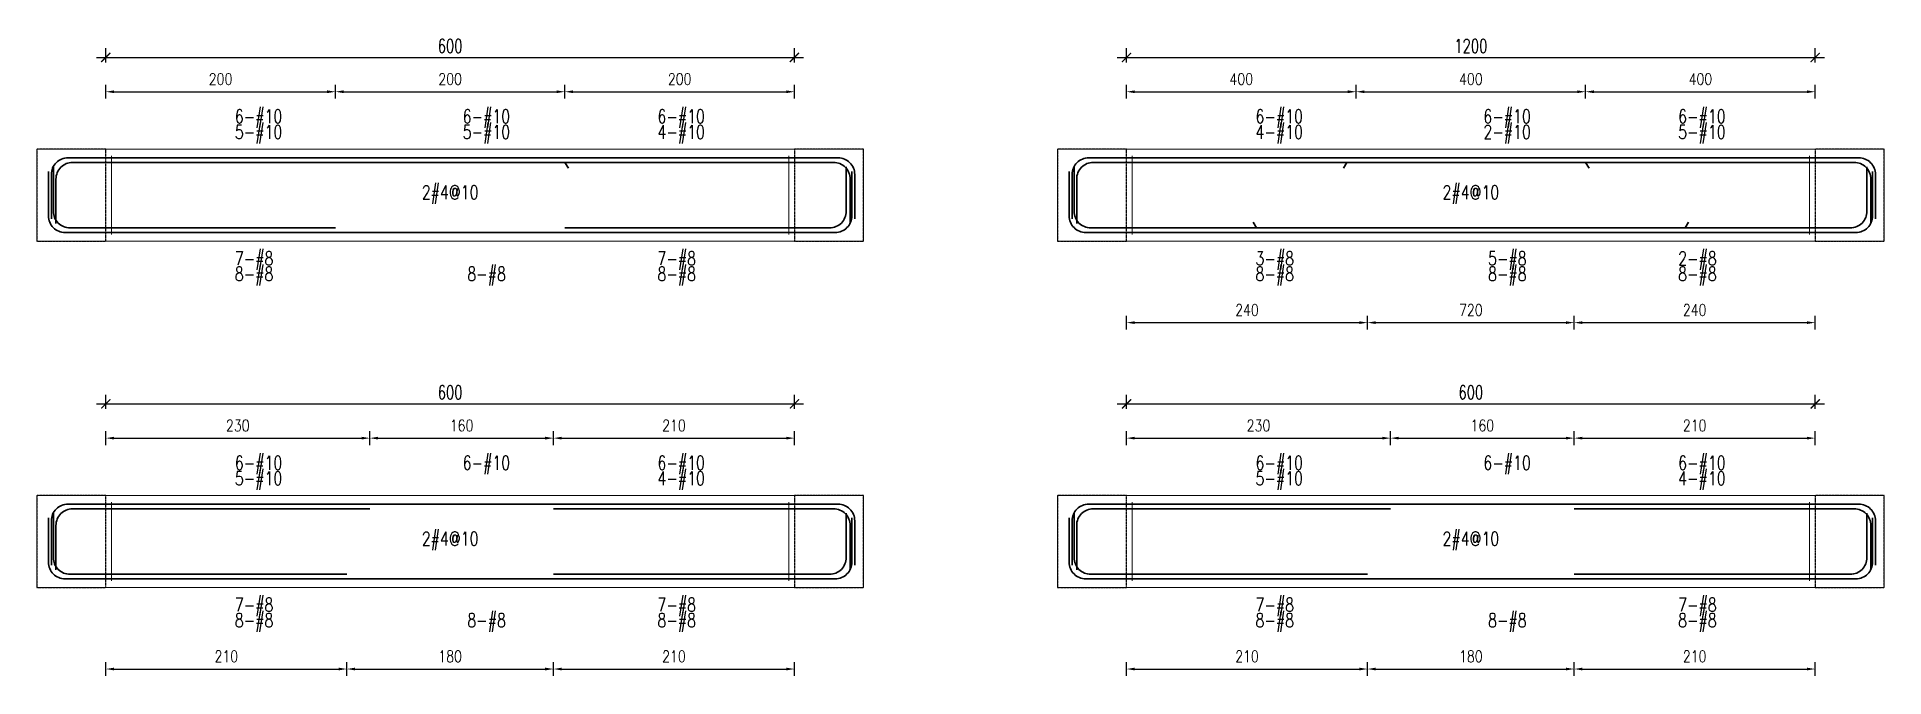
# Model space of a CAD drawing. Header units: millimetres. Extents: x -528 to 1082, y 134 to 691.
import ezdxf
from ezdxf.enums import TextEntityAlignment as Align

# ---------------------------------------------------------------- set-up
doc = ezdxf.new("R2010")
doc.units = ezdxf.units.MM
doc.linetypes.add('HIDDEN', pattern=[0.375, 0.25, -0.125])
for name, color, linetype in [('S-DIM', 2, 'Continuous'), ('S-LEADER', 2, 'Continuous'), ('S-RCH', 1, 'HIDDEN'), ('主筋文字', 2, 'Continuous'), ('主筋文字引線', 3, 'Continuous'), ('主筋線', 6, 'Continuous'), ('剪力筋文字', 3, 'Continuous'), ('剪力筋文字引線', 2, 'Continuous'), ('剪力筋線', 5, 'Continuous'), ('尺寸標註-字串', 2, 'Continuous'), ('邊界線', 201, 'Continuous')]:
    doc.layers.add(name, color=color, linetype=linetype)
doc.styles.add('CS4', font='romans.shx', dxfattribs={"width": 0.7, "bigfont": 'lsp.shx'})
doc.styles.add('NOTE', font='romans.shx', dxfattribs={"width": 0.8, "height": 10, "bigfont": 'lsp.shx'})
doc.styles.add('txt', font='txt.shx', dxfattribs={"height": 0.2, "bigfont": 'chineset.shx'})
doc.dimstyles.new('BeamRebarDim', dxfattribs={"dimtxt": 12, "dimasz": 7.2, "dimexe": 6, "dimexo": 1, "dimgap": 6, "dimtad": 1, "dimdec": 0, "dimdsep": 46, "dimtxsty": 'NOTE', "dimcen": 2.5, "dimclrd": 256, "dimclre": 256, "dimclrt": 256, "dimadec": 0, "dimazin": 0, "dimtfac": 1, "dimtmove": 0, "dimatfit": 3, "dimfxl": 1, "dimtolj": 1, "dimarcsym": 0})
doc.dimstyles.new('DIM40', dxfattribs={"dimscale": 4, "dimtxt": 3, "dimasz": 2, "dimexe": 2, "dimexo": 2, "dimgap": 1, "dimtad": 1, "dimdec": 4, "dimdsep": 46, "dimtxsty": 'CS4', "dimblk1": 'ARCHTICK', "dimblk2": 'ARCHTICK', "dimsah": 1, "dimcen": 2, "dimdle": 2, "dimadec": 0, "dimazin": 0, "dimtfac": 1, "dimtdec": 4, "dimtmove": 0, "dimatfit": 3, "dimldrblk": 'TAA', "dimfxl": 1, "dimtolj": 1, "dimarcsym": 0})

# ---------------------------------------------------------------- blocks, each defined once
blk = doc.blocks.new('*D21')
at = {"layer": 'Defpoints', "color": 0, "transparency": 16777216}
for p in [(421.5, 636.4), (621.5, 643.4), (621.5, 636.4)]:
    blk.add_point(p, dxfattribs=at)
at = {"layer": '尺寸標註-字串', "lineweight": -2, "transparency": 16777216}
for p, q in [((421.5, 637.4), (421.5, 649.4)), ((621.5, 637.4), (621.5, 649.4)), ((428.7, 643.4), (614.3, 643.4))]:
    blk.add_line(p, q, dxfattribs=at)
at = {"layer": '尺寸標註-字串', "transparency": 16777216}
for points in [[(428.7, 644.6), (428.7, 642.2), (421.5, 643.4)], [(614.3, 644.6), (614.3, 642.2), (621.5, 643.4)]]:
    blk.add_solid(points, dxfattribs=at)
at = {"layer": '尺寸標註-字串', "transparency": 16777216, "insert": (521.5, 654.4), "char_height": 10, "attachment_point": 5, "style": 'NOTE'}
blk.add_mtext('\\A1;{\\Fromans,lsp|c136;400}', dxfattribs=at)
blk = doc.blocks.new('_ARCHTICK')
at = {"color": 0, "linetype": 'ByBlock', "const_width": 0.15}
blk.add_lwpolyline([(-0.5, -0.5), (0.5, 0.5)], dxfattribs=at)
blk = doc.blocks.new('*D22')
at = {"layer": 'Defpoints', "color": 0, "transparency": 16777216}
for p in [(421.5, 660.9), (1021.5, 673.2), (1021.5, 660.9)]:
    blk.add_point(p, dxfattribs=at)
at = {"layer": 'S-DIM', "color": 0, "lineweight": -2, "transparency": 16777216}
for p, q in [((421.5, 668.9), (421.5, 681.2)), ((1021.5, 668.9), (1021.5, 681.2)), ((413.5, 673.2), (1029.5, 673.2))]:
    blk.add_line(p, q, dxfattribs=at)
at = {"layer": 'S-DIM', "color": 0, "lineweight": -2, "transparency": 16777216, "xscale": 8, "yscale": 8, "zscale": 8, "rotation": 180}
blk.add_blockref('_ARCHTICK', (421.5, 673.2), dxfattribs=at)
at = {"layer": 'S-DIM', "color": 0, "lineweight": -2, "transparency": 16777216, "xscale": 8, "yscale": 8, "zscale": 8}
blk.add_blockref('_ARCHTICK', (1021.5, 673.2), dxfattribs=at)
at = {"layer": 'S-DIM', "color": 0, "transparency": 16777216, "insert": (721.5, 683.2), "char_height": 12, "attachment_point": 5, "style": 'CS4'}
blk.add_mtext('\\A1;{\\Fromans,lsp|c136;1200}', dxfattribs=at)
blk = doc.blocks.new('TAA')
at = {"layer": 'S-LEADER', "linetype": 'Continuous'}
blk.add_line((0, 0), (-1.66, 0), dxfattribs=at)
blk.add_solid([(-1.5, -0.25), (-1.5, 0.25), (0, 0)], dxfattribs=at)
blk = doc.blocks.new('*D23')
at = {"layer": 'Defpoints', "color": 0, "transparency": 16777216}
for p in [(621.5, 636.4), (821.5, 643.4), (821.5, 636.4)]:
    blk.add_point(p, dxfattribs=at)
at = {"layer": '尺寸標註-字串', "lineweight": -2, "transparency": 16777216}
for p, q in [((621.5, 637.4), (621.5, 649.4)), ((821.5, 637.4), (821.5, 649.4)), ((628.7, 643.4), (814.3, 643.4))]:
    blk.add_line(p, q, dxfattribs=at)
at = {"layer": '尺寸標註-字串', "transparency": 16777216}
for points in [[(628.7, 644.6), (628.7, 642.2), (621.5, 643.4)], [(814.3, 644.6), (814.3, 642.2), (821.5, 643.4)]]:
    blk.add_solid(points, dxfattribs=at)
at = {"layer": '尺寸標註-字串', "transparency": 16777216, "insert": (721.5, 654.4), "char_height": 10, "attachment_point": 5, "style": 'NOTE'}
blk.add_mtext('\\A1;{\\Fromans,lsp|c136;400}', dxfattribs=at)
blk = doc.blocks.new('*D24')
at = {"layer": 'Defpoints', "color": 0, "transparency": 16777216}
for p in [(821.5, 636.4), (1021.5, 643.4), (1021.5, 636.4)]:
    blk.add_point(p, dxfattribs=at)
at = {"layer": '尺寸標註-字串', "lineweight": -2, "transparency": 16777216}
for p, q in [((821.5, 637.4), (821.5, 649.4)), ((1021.5, 637.4), (1021.5, 649.4)), ((828.7, 643.4), (1014.3, 643.4))]:
    blk.add_line(p, q, dxfattribs=at)
at = {"layer": '尺寸標註-字串', "transparency": 16777216}
for points in [[(828.7, 644.6), (828.7, 642.2), (821.5, 643.4)], [(1014.3, 644.6), (1014.3, 642.2), (1021.5, 643.4)]]:
    blk.add_solid(points, dxfattribs=at)
at = {"layer": '尺寸標註-字串', "transparency": 16777216, "insert": (921.5, 654.4), "char_height": 10, "attachment_point": 5, "style": 'NOTE'}
blk.add_mtext('\\A1;{\\Fromans,lsp|c136;400}', dxfattribs=at)
blk = doc.blocks.new('*D25')
at = {"layer": 'Defpoints', "color": 0, "transparency": 16777216}
for p in [(651.5, 342), (421.5, 335), (651.5, 335)]:
    blk.add_point(p, dxfattribs=at)
at = {"layer": '尺寸標註-字串', "lineweight": -2, "transparency": 16777216}
for p, q in [((421.5, 336), (421.5, 348)), ((428.7, 342), (644.3, 342)), ((651.5, 336), (651.5, 348))]:
    blk.add_line(p, q, dxfattribs=at)
at = {"layer": '尺寸標註-字串', "transparency": 16777216}
for points in [[(428.7, 343.2), (428.7, 340.8), (421.5, 342)], [(644.3, 343.2), (644.3, 340.8), (651.5, 342)]]:
    blk.add_solid(points, dxfattribs=at)
at = {"layer": '尺寸標註-字串', "transparency": 16777216, "insert": (536.5, 353), "char_height": 10, "attachment_point": 5, "style": 'NOTE'}
blk.add_mtext('\\A1;230', dxfattribs=at)
blk = doc.blocks.new('*D26')
at = {"layer": 'Defpoints', "color": 0, "transparency": 16777216}
for p in [(1021.5, 371.8), (421.5, 359.5), (1021.5, 359.5)]:
    blk.add_point(p, dxfattribs=at)
at = {"layer": 'S-DIM', "color": 0, "lineweight": -2, "transparency": 16777216}
for p, q in [((413.5, 371.8), (1029.5, 371.8)), ((421.5, 367.5), (421.5, 379.8)), ((1021.5, 367.5), (1021.5, 379.8))]:
    blk.add_line(p, q, dxfattribs=at)
at = {"layer": 'S-DIM', "color": 0, "lineweight": -2, "transparency": 16777216, "xscale": 8, "yscale": 8, "zscale": 8, "rotation": 180}
blk.add_blockref('_ARCHTICK', (421.5, 371.8), dxfattribs=at)
at = {"layer": 'S-DIM', "color": 0, "lineweight": -2, "transparency": 16777216, "xscale": 8, "yscale": 8, "zscale": 8}
blk.add_blockref('_ARCHTICK', (1021.5, 371.8), dxfattribs=at)
at = {"layer": 'S-DIM', "color": 0, "transparency": 16777216, "insert": (721.5, 381.8), "char_height": 12, "attachment_point": 5, "style": 'CS4'}
blk.add_mtext('\\A1;600', dxfattribs=at)
blk = doc.blocks.new('*D27')
at = {"layer": 'Defpoints', "color": 0, "transparency": 16777216}
for p in [(811.5, 342), (651.5, 335), (811.5, 335)]:
    blk.add_point(p, dxfattribs=at)
at = {"layer": '尺寸標註-字串', "lineweight": -2, "transparency": 16777216}
for p, q in [((651.5, 336), (651.5, 348)), ((658.7, 342), (804.3, 342)), ((811.5, 336), (811.5, 348))]:
    blk.add_line(p, q, dxfattribs=at)
at = {"layer": '尺寸標註-字串', "transparency": 16777216}
for points in [[(658.7, 343.2), (658.7, 340.8), (651.5, 342)], [(804.3, 343.2), (804.3, 340.8), (811.5, 342)]]:
    blk.add_solid(points, dxfattribs=at)
at = {"layer": '尺寸標註-字串', "transparency": 16777216, "insert": (731.5, 353), "char_height": 10, "attachment_point": 5, "style": 'NOTE'}
blk.add_mtext('\\A1;160', dxfattribs=at)
blk = doc.blocks.new('*D28')
at = {"layer": 'Defpoints', "color": 0, "transparency": 16777216}
for p in [(1021.5, 342), (811.5, 335), (1021.5, 335)]:
    blk.add_point(p, dxfattribs=at)
at = {"layer": '尺寸標註-字串', "lineweight": -2, "transparency": 16777216}
for p, q in [((811.5, 336), (811.5, 348)), ((818.7, 342), (1014.3, 342)), ((1021.5, 336), (1021.5, 348))]:
    blk.add_line(p, q, dxfattribs=at)
at = {"layer": '尺寸標註-字串', "transparency": 16777216}
for points in [[(818.7, 343.2), (818.7, 340.8), (811.5, 342)], [(1014.3, 343.2), (1014.3, 340.8), (1021.5, 342)]]:
    blk.add_solid(points, dxfattribs=at)
at = {"layer": '尺寸標註-字串', "transparency": 16777216, "insert": (916.5, 353), "char_height": 10, "attachment_point": 5, "style": 'NOTE'}
blk.add_mtext('\\A1;210', dxfattribs=at)
blk = doc.blocks.new('*D29')
at = {"layer": 'Defpoints', "color": 0, "transparency": 16777216}
for p in [(421.5, 134.1), (631.5, 141.1), (631.5, 134.1)]:
    blk.add_point(p, dxfattribs=at)
at = {"layer": '尺寸標註-字串', "lineweight": -2, "transparency": 16777216}
for p, q in [((421.5, 135.1), (421.5, 147.1)), ((631.5, 135.1), (631.5, 147.1)), ((428.7, 141.1), (624.3, 141.1))]:
    blk.add_line(p, q, dxfattribs=at)
at = {"layer": '尺寸標註-字串', "transparency": 16777216}
for points in [[(428.7, 142.3), (428.7, 139.9), (421.5, 141.1)], [(624.3, 142.3), (624.3, 139.9), (631.5, 141.1)]]:
    blk.add_solid(points, dxfattribs=at)
at = {"layer": '尺寸標註-字串', "transparency": 16777216, "insert": (526.5, 152.1), "char_height": 10, "attachment_point": 5, "style": 'NOTE'}
blk.add_mtext('\\A1;210', dxfattribs=at)
blk = doc.blocks.new('*D30')
at = {"layer": 'Defpoints', "color": 0, "transparency": 16777216}
for p in [(631.5, 134.1), (811.5, 141.1), (811.5, 134.1)]:
    blk.add_point(p, dxfattribs=at)
at = {"layer": '尺寸標註-字串', "lineweight": -2, "transparency": 16777216}
for p, q in [((631.5, 135.1), (631.5, 147.1)), ((811.5, 135.1), (811.5, 147.1)), ((638.7, 141.1), (804.3, 141.1))]:
    blk.add_line(p, q, dxfattribs=at)
at = {"layer": '尺寸標註-字串', "transparency": 16777216}
for points in [[(638.7, 142.3), (638.7, 139.9), (631.5, 141.1)], [(804.3, 142.3), (804.3, 139.9), (811.5, 141.1)]]:
    blk.add_solid(points, dxfattribs=at)
at = {"layer": '尺寸標註-字串', "transparency": 16777216, "insert": (721.5, 152.1), "char_height": 10, "attachment_point": 5, "style": 'NOTE'}
blk.add_mtext('\\A1;180', dxfattribs=at)
blk = doc.blocks.new('*D31')
at = {"layer": 'Defpoints', "color": 0, "transparency": 16777216}
for p in [(811.5, 134.1), (1021.5, 141.1), (1021.5, 134.1)]:
    blk.add_point(p, dxfattribs=at)
at = {"layer": '尺寸標註-字串', "lineweight": -2, "transparency": 16777216}
for p, q in [((811.5, 135.1), (811.5, 147.1)), ((1021.5, 135.1), (1021.5, 147.1)), ((818.7, 141.1), (1014.3, 141.1))]:
    blk.add_line(p, q, dxfattribs=at)
at = {"layer": '尺寸標註-字串', "transparency": 16777216}
for points in [[(818.7, 142.3), (818.7, 139.9), (811.5, 141.1)], [(1014.3, 142.3), (1014.3, 139.9), (1021.5, 141.1)]]:
    blk.add_solid(points, dxfattribs=at)
at = {"layer": '尺寸標註-字串', "transparency": 16777216, "insert": (916.5, 152.1), "char_height": 10, "attachment_point": 5, "style": 'NOTE'}
blk.add_mtext('\\A1;210', dxfattribs=at)
blk = doc.blocks.new('*D32')
at = {"layer": 'Defpoints', "color": 0, "transparency": 16777216}
for p in [(-467.8, 636.4), (-267.8, 643.4), (-267.8, 636.4)]:
    blk.add_point(p, dxfattribs=at)
at = {"layer": '尺寸標註-字串', "lineweight": -2, "transparency": 16777216}
for p, q in [((-467.8, 637.4), (-467.8, 649.4)), ((-267.8, 637.4), (-267.8, 649.4)), ((-460.6, 643.4), (-275, 643.4))]:
    blk.add_line(p, q, dxfattribs=at)
at = {"layer": '尺寸標註-字串', "transparency": 16777216}
for points in [[(-460.6, 644.6), (-460.6, 642.2), (-467.8, 643.4)], [(-275, 644.6), (-275, 642.2), (-267.8, 643.4)]]:
    blk.add_solid(points, dxfattribs=at)
at = {"layer": '尺寸標註-字串', "transparency": 16777216, "insert": (-367.8, 654.4), "char_height": 10, "attachment_point": 5, "style": 'NOTE'}
blk.add_mtext('\\A1;200', dxfattribs=at)
blk = doc.blocks.new('*D33')
at = {"layer": 'Defpoints', "color": 0, "transparency": 16777216}
for p in [(-467.8, 660.9), (132.2, 673.2), (132.2, 660.9)]:
    blk.add_point(p, dxfattribs=at)
at = {"layer": 'S-DIM', "color": 0, "lineweight": -2, "transparency": 16777216}
for p, q in [((-467.8, 668.9), (-467.8, 681.2)), ((132.2, 668.9), (132.2, 681.2)), ((-475.8, 673.2), (140.2, 673.2))]:
    blk.add_line(p, q, dxfattribs=at)
at = {"layer": 'S-DIM', "color": 0, "lineweight": -2, "transparency": 16777216, "xscale": 8, "yscale": 8, "zscale": 8, "rotation": 180}
blk.add_blockref('_ARCHTICK', (-467.8, 673.2), dxfattribs=at)
at = {"layer": 'S-DIM', "color": 0, "lineweight": -2, "transparency": 16777216, "xscale": 8, "yscale": 8, "zscale": 8}
blk.add_blockref('_ARCHTICK', (132.2, 673.2), dxfattribs=at)
at = {"layer": 'S-DIM', "color": 0, "transparency": 16777216, "insert": (-167.8, 683.2), "char_height": 12, "attachment_point": 5, "style": 'CS4'}
blk.add_mtext('\\A1;600', dxfattribs=at)
blk = doc.blocks.new('*D34')
at = {"layer": 'Defpoints', "color": 0, "transparency": 16777216}
for p in [(-267.8, 636.4), (-67.8, 643.4), (-67.8, 636.4)]:
    blk.add_point(p, dxfattribs=at)
at = {"layer": '尺寸標註-字串', "lineweight": -2, "transparency": 16777216}
for p, q in [((-267.8, 637.4), (-267.8, 649.4)), ((-67.8, 637.4), (-67.8, 649.4)), ((-260.6, 643.4), (-75, 643.4))]:
    blk.add_line(p, q, dxfattribs=at)
at = {"layer": '尺寸標註-字串', "transparency": 16777216}
for points in [[(-260.6, 644.6), (-260.6, 642.2), (-267.8, 643.4)], [(-75, 644.6), (-75, 642.2), (-67.8, 643.4)]]:
    blk.add_solid(points, dxfattribs=at)
at = {"layer": '尺寸標註-字串', "transparency": 16777216, "insert": (-167.8, 654.4), "char_height": 10, "attachment_point": 5, "style": 'NOTE'}
blk.add_mtext('\\A1;200', dxfattribs=at)
blk = doc.blocks.new('*D35')
at = {"layer": 'Defpoints', "color": 0, "transparency": 16777216}
for p in [(-67.8, 636.4), (132.2, 643.4), (132.2, 636.4)]:
    blk.add_point(p, dxfattribs=at)
at = {"layer": '尺寸標註-字串', "lineweight": -2, "transparency": 16777216}
for p, q in [((-67.8, 637.4), (-67.8, 649.4)), ((132.2, 637.4), (132.2, 649.4)), ((-60.6, 643.4), (125, 643.4))]:
    blk.add_line(p, q, dxfattribs=at)
at = {"layer": '尺寸標註-字串', "transparency": 16777216}
for points in [[(-60.6, 644.6), (-60.6, 642.2), (-67.8, 643.4)], [(125, 644.6), (125, 642.2), (132.2, 643.4)]]:
    blk.add_solid(points, dxfattribs=at)
at = {"layer": '尺寸標註-字串', "transparency": 16777216, "insert": (32.2, 654.4), "char_height": 10, "attachment_point": 5, "style": 'NOTE'}
blk.add_mtext('\\A1;200', dxfattribs=at)
blk = doc.blocks.new('*D36')
at = {"layer": 'Defpoints', "color": 0, "transparency": 16777216}
for p in [(-237.8, 342), (-467.8, 335), (-237.8, 335)]:
    blk.add_point(p, dxfattribs=at)
at = {"layer": '尺寸標註-字串', "lineweight": -2, "transparency": 16777216}
for p, q in [((-467.8, 336), (-467.8, 348)), ((-460.6, 342), (-245, 342)), ((-237.8, 336), (-237.8, 348))]:
    blk.add_line(p, q, dxfattribs=at)
at = {"layer": '尺寸標註-字串', "transparency": 16777216}
for points in [[(-460.6, 343.2), (-460.6, 340.8), (-467.8, 342)], [(-245, 343.2), (-245, 340.8), (-237.8, 342)]]:
    blk.add_solid(points, dxfattribs=at)
at = {"layer": '尺寸標註-字串', "transparency": 16777216, "insert": (-352.8, 353), "char_height": 10, "attachment_point": 5, "style": 'NOTE'}
blk.add_mtext('\\A1;230', dxfattribs=at)
blk = doc.blocks.new('*D37')
at = {"layer": 'Defpoints', "color": 0, "transparency": 16777216}
for p in [(132.2, 371.8), (-467.8, 359.5), (132.2, 359.5)]:
    blk.add_point(p, dxfattribs=at)
at = {"layer": 'S-DIM', "color": 0, "lineweight": -2, "transparency": 16777216}
for p, q in [((-475.8, 371.8), (140.2, 371.8)), ((-467.8, 367.5), (-467.8, 379.8)), ((132.2, 367.5), (132.2, 379.8))]:
    blk.add_line(p, q, dxfattribs=at)
at = {"layer": 'S-DIM', "color": 0, "lineweight": -2, "transparency": 16777216, "xscale": 8, "yscale": 8, "zscale": 8, "rotation": 180}
blk.add_blockref('_ARCHTICK', (-467.8, 371.8), dxfattribs=at)
at = {"layer": 'S-DIM', "color": 0, "lineweight": -2, "transparency": 16777216, "xscale": 8, "yscale": 8, "zscale": 8}
blk.add_blockref('_ARCHTICK', (132.2, 371.8), dxfattribs=at)
at = {"layer": 'S-DIM', "color": 0, "transparency": 16777216, "insert": (-167.8, 381.8), "char_height": 12, "attachment_point": 5, "style": 'CS4'}
blk.add_mtext('\\A1;600', dxfattribs=at)
blk = doc.blocks.new('*D38')
at = {"layer": 'Defpoints', "color": 0, "transparency": 16777216}
for p in [(-77.8, 342), (-237.8, 335), (-77.8, 335)]:
    blk.add_point(p, dxfattribs=at)
at = {"layer": '尺寸標註-字串', "lineweight": -2, "transparency": 16777216}
for p, q in [((-237.8, 336), (-237.8, 348)), ((-230.6, 342), (-85, 342)), ((-77.8, 336), (-77.8, 348))]:
    blk.add_line(p, q, dxfattribs=at)
at = {"layer": '尺寸標註-字串', "transparency": 16777216}
for points in [[(-230.6, 343.2), (-230.6, 340.8), (-237.8, 342)], [(-85, 343.2), (-85, 340.8), (-77.8, 342)]]:
    blk.add_solid(points, dxfattribs=at)
at = {"layer": '尺寸標註-字串', "transparency": 16777216, "insert": (-157.8, 353), "char_height": 10, "attachment_point": 5, "style": 'NOTE'}
blk.add_mtext('\\A1;160', dxfattribs=at)
blk = doc.blocks.new('*D39')
at = {"layer": 'Defpoints', "color": 0, "transparency": 16777216}
for p in [(132.2, 342), (-77.8, 335), (132.2, 335)]:
    blk.add_point(p, dxfattribs=at)
at = {"layer": '尺寸標註-字串', "lineweight": -2, "transparency": 16777216}
for p, q in [((-77.8, 336), (-77.8, 348)), ((-70.6, 342), (125, 342)), ((132.2, 336), (132.2, 348))]:
    blk.add_line(p, q, dxfattribs=at)
at = {"layer": '尺寸標註-字串', "transparency": 16777216}
for points in [[(-70.6, 343.2), (-70.6, 340.8), (-77.8, 342)], [(125, 343.2), (125, 340.8), (132.2, 342)]]:
    blk.add_solid(points, dxfattribs=at)
at = {"layer": '尺寸標註-字串', "transparency": 16777216, "insert": (27.2, 353), "char_height": 10, "attachment_point": 5, "style": 'NOTE'}
blk.add_mtext('\\A1;210', dxfattribs=at)
blk = doc.blocks.new('*D40')
at = {"layer": 'Defpoints', "color": 0, "transparency": 16777216}
for p in [(-467.8, 134.1), (-257.8, 141.1), (-257.8, 134.1)]:
    blk.add_point(p, dxfattribs=at)
at = {"layer": '尺寸標註-字串', "lineweight": -2, "transparency": 16777216}
for p, q in [((-467.8, 135.1), (-467.8, 147.1)), ((-257.8, 135.1), (-257.8, 147.1)), ((-460.6, 141.1), (-265, 141.1))]:
    blk.add_line(p, q, dxfattribs=at)
at = {"layer": '尺寸標註-字串', "transparency": 16777216}
for points in [[(-460.6, 142.3), (-460.6, 139.9), (-467.8, 141.1)], [(-265, 142.3), (-265, 139.9), (-257.8, 141.1)]]:
    blk.add_solid(points, dxfattribs=at)
at = {"layer": '尺寸標註-字串', "transparency": 16777216, "insert": (-362.8, 152.1), "char_height": 10, "attachment_point": 5, "style": 'NOTE'}
blk.add_mtext('\\A1;210', dxfattribs=at)
blk = doc.blocks.new('*D41')
at = {"layer": 'Defpoints', "color": 0, "transparency": 16777216}
for p in [(-257.8, 134.1), (-77.8, 141.1), (-77.8, 134.1)]:
    blk.add_point(p, dxfattribs=at)
at = {"layer": '尺寸標註-字串', "lineweight": -2, "transparency": 16777216}
for p, q in [((-257.8, 135.1), (-257.8, 147.1)), ((-77.8, 135.1), (-77.8, 147.1)), ((-250.6, 141.1), (-85, 141.1))]:
    blk.add_line(p, q, dxfattribs=at)
at = {"layer": '尺寸標註-字串', "transparency": 16777216}
for points in [[(-250.6, 142.3), (-250.6, 139.9), (-257.8, 141.1)], [(-85, 142.3), (-85, 139.9), (-77.8, 141.1)]]:
    blk.add_solid(points, dxfattribs=at)
at = {"layer": '尺寸標註-字串', "transparency": 16777216, "insert": (-167.8, 152.1), "char_height": 10, "attachment_point": 5, "style": 'NOTE'}
blk.add_mtext('\\A1;180', dxfattribs=at)
blk = doc.blocks.new('*D42')
at = {"layer": 'Defpoints', "color": 0, "transparency": 16777216}
for p in [(-77.8, 134.1), (132.2, 141.1), (132.2, 134.1)]:
    blk.add_point(p, dxfattribs=at)
at = {"layer": '尺寸標註-字串', "lineweight": -2, "transparency": 16777216}
for p, q in [((-77.8, 135.1), (-77.8, 147.1)), ((132.2, 135.1), (132.2, 147.1)), ((-70.6, 141.1), (125, 141.1))]:
    blk.add_line(p, q, dxfattribs=at)
at = {"layer": '尺寸標註-字串', "transparency": 16777216}
for points in [[(-70.6, 142.3), (-70.6, 139.9), (-77.8, 141.1)], [(125, 142.3), (125, 139.9), (132.2, 141.1)]]:
    blk.add_solid(points, dxfattribs=at)
at = {"layer": '尺寸標註-字串', "transparency": 16777216, "insert": (27.2, 152.1), "char_height": 10, "attachment_point": 5, "style": 'NOTE'}
blk.add_mtext('\\A1;210', dxfattribs=at)
blk = doc.blocks.new('*D44')
at = {"layer": 'Defpoints', "color": 0, "transparency": 16777216}
for p in [(421.5, 435.5), (631.5, 442.5), (631.5, 435.5)]:
    blk.add_point(p, dxfattribs=at)
at = {"layer": '尺寸標註-字串', "lineweight": -2, "transparency": 16777216}
for p, q in [((421.5, 436.5), (421.5, 448.5)), ((428.7, 442.5), (624.3, 442.5)), ((631.5, 436.5), (631.5, 448.5))]:
    blk.add_line(p, q, dxfattribs=at)
at = {"layer": '尺寸標註-字串', "transparency": 16777216}
for points in [[(428.7, 443.7), (428.7, 441.3), (421.5, 442.5)], [(624.3, 443.7), (624.3, 441.3), (631.5, 442.5)]]:
    blk.add_solid(points, dxfattribs=at)
at = {"layer": '尺寸標註-字串', "transparency": 16777216, "insert": (526.5, 453.5), "char_height": 10, "attachment_point": 5, "style": 'NOTE'}
blk.add_mtext('\\A1;{\\Fromans,lsp|c136;240}', dxfattribs=at)
blk = doc.blocks.new('*D45')
at = {"layer": 'Defpoints', "color": 0, "transparency": 16777216}
for p in [(631.5, 435.5), (811.5, 442.5), (811.5, 435.5)]:
    blk.add_point(p, dxfattribs=at)
at = {"layer": '尺寸標註-字串', "lineweight": -2, "transparency": 16777216}
for p, q in [((631.5, 436.5), (631.5, 448.5)), ((638.7, 442.5), (804.3, 442.5)), ((811.5, 436.5), (811.5, 448.5))]:
    blk.add_line(p, q, dxfattribs=at)
at = {"layer": '尺寸標註-字串', "transparency": 16777216}
for points in [[(638.7, 443.7), (638.7, 441.3), (631.5, 442.5)], [(804.3, 443.7), (804.3, 441.3), (811.5, 442.5)]]:
    blk.add_solid(points, dxfattribs=at)
at = {"layer": '尺寸標註-字串', "transparency": 16777216, "insert": (721.5, 453.5), "char_height": 10, "attachment_point": 5, "style": 'NOTE'}
blk.add_mtext('\\A1;{\\Fromans,lsp|c136;720}', dxfattribs=at)
blk = doc.blocks.new('*D46')
at = {"layer": 'Defpoints', "color": 0, "transparency": 16777216}
for p in [(811.5, 435.5), (1021.5, 442.5), (1021.5, 435.5)]:
    blk.add_point(p, dxfattribs=at)
at = {"layer": '尺寸標註-字串', "lineweight": -2, "transparency": 16777216}
for p, q in [((811.5, 436.5), (811.5, 448.5)), ((818.7, 442.5), (1014.3, 442.5)), ((1021.5, 436.5), (1021.5, 448.5))]:
    blk.add_line(p, q, dxfattribs=at)
at = {"layer": '尺寸標註-字串', "transparency": 16777216}
for points in [[(818.7, 443.7), (818.7, 441.3), (811.5, 442.5)], [(1014.3, 443.7), (1014.3, 441.3), (1021.5, 442.5)]]:
    blk.add_solid(points, dxfattribs=at)
at = {"layer": '尺寸標註-字串', "transparency": 16777216, "insert": (916.5, 453.5), "char_height": 10, "attachment_point": 5, "style": 'NOTE'}
blk.add_mtext('\\A1;{\\Fromans,lsp|c136;240}', dxfattribs=at)

msp = doc.modelspace()

# ---------------------------------------------------------------- linework, layer by layer
at = {"layer": 'S-RCH'}
for points in [[(-527.77998, 513.42928), (-467.77998, 513.42928), (-467.77998, 593.42928), (-527.77998, 593.42928)], [(132.22002, 513.42928), (192.22002, 513.42928), (192.22002, 593.42928), (132.22002, 593.42928)], [(361.51661, 513.42928), (421.51661, 513.42928), (421.51661, 593.42928), (361.51661, 593.42928)], [(1021.51661, 513.42928), (1081.51661, 513.42928), (1081.51661, 593.42928), (1021.51661, 593.42928)], [(-527.77998, 212.04418), (-467.77998, 212.04418), (-467.77998, 292.04418), (-527.77998, 292.04418)], [(132.22002, 212.04418), (192.22002, 212.04418), (192.22002, 292.04418), (132.22002, 292.04418)], [(361.51661, 212.04418), (421.51661, 212.04418), (421.51661, 292.04418), (361.51661, 292.04418)], [(1021.51661, 212.04418), (1081.51661, 212.04418), (1081.51661, 292.04418), (1021.51661, 292.04418)]]:
    msp.add_lwpolyline(points, close=True, dxfattribs=at)
at = {"layer": '主筋文字引線', "lineweight": 5}
for points in [[(-370.35707, 585.92928, 0, 4.208, 0), (-370.35707, 597.92928, 0, 0, 0), (-370.35707, 621.92928, 0, 0, 0), (-358.35707, 621.92928, 0, 0, 0)], [(-171.82592, 585.92928, 0, 4.208, 0), (-171.82592, 597.92928, 0, 0, 0), (-171.82592, 621.92928, 0, 0, 0), (-159.82592, 621.92928, 0, 0, 0)], [(72.85719, 585.92928, 0, 4.208, 0), (72.85719, 597.92928, 0, 0, 0), (72.85719, 621.92928, 0, 0, 0), (60.85719, 621.92928, 0, 0, 0)], [(518.93951, 585.92928, 0, 4.208, 0), (518.93951, 597.92928, 0, 0, 0), (518.93951, 621.92928, 0, 0, 0), (530.93951, 621.92928, 0, 0, 0)], [(717.47066, 585.92928, 0, 4.208, 0), (717.47066, 597.92928, 0, 0, 0), (717.47066, 621.92928, 0, 0, 0), (729.47066, 621.92928, 0, 0, 0)], [(962.15377, 585.92928, 0, 4.208, 0), (962.15377, 597.92928, 0, 0, 0), (962.15377, 621.92928, 0, 0, 0), (950.15377, 621.92928, 0, 0, 0)], [(-370.35707, 581.92928, 0, 4.208, 0), (-370.35707, 593.92928, 0, 0, 0), (-370.35707, 608.42928, 0, 0, 0), (-358.35707, 608.42928, 0, 0, 0)], [(-171.82592, 581.92928, 0, 4.208, 0), (-171.82592, 593.92928, 0, 0, 0), (-171.82592, 608.42928, 0, 0, 0), (-159.82592, 608.42928, 0, 0, 0)], [(72.85719, 581.92928, 0, 4.208, 0), (72.85719, 593.92928, 0, 0, 0), (72.85719, 608.42928, 0, 0, 0), (60.85719, 608.42928, 0, 0, 0)], [(518.93951, 581.92928, 0, 4.208, 0), (518.93951, 593.92928, 0, 0, 0), (518.93951, 608.42928, 0, 0, 0), (530.93951, 608.42928, 0, 0, 0)], [(717.47066, 581.92928, 0, 4.208, 0), (717.47066, 593.92928, 0, 0, 0), (717.47066, 608.42928, 0, 0, 0), (729.47066, 608.42928, 0, 0, 0)], [(962.15377, 581.92928, 0, 4.208, 0), (962.15377, 593.92928, 0, 0, 0), (962.15377, 608.42928, 0, 0, 0), (950.15377, 608.42928, 0, 0, 0)], [(-370.35707, 524.92928, 0, 4.208, 0), (-370.35707, 512.92928, 0, 0, 0), (-370.35707, 498.42928, 0, 0, 0), (-358.35707, 498.42928, 0, 0, 0)], [(-370.35707, 520.92928, 0, 4.208, 0), (-370.35707, 508.92928, 0, 0, 0), (-370.35707, 484.92928, 0, 0, 0), (-358.35707, 484.92928, 0, 0, 0)], [(-167.77998, 520.92928, 0, 4.208, 0), (-167.77998, 508.92928, 0, 0, 0), (-167.77998, 484.92928, 0, 0, 0), (-155.77998, 484.92928, 0, 0, 0)], [(72.85719, 524.92928, 0, 4.208, 0), (72.85719, 512.92928, 0, 0, 0), (72.85719, 498.42928, 0, 0, 0), (60.85719, 498.42928, 0, 0, 0)], [(72.85719, 520.92928, 0, 4.208, 0), (72.85719, 508.92928, 0, 0, 0), (72.85719, 484.92928, 0, 0, 0), (60.85719, 484.92928, 0, 0, 0)], [(518.93951, 524.92928, 0, 4.208, 0), (518.93951, 512.92928, 0, 0, 0), (518.93951, 498.42928, 0, 0, 0), (530.93951, 498.42928, 0, 0, 0)], [(518.93951, 520.92928, 0, 4.208, 0), (518.93951, 508.92928, 0, 0, 0), (518.93951, 484.92928, 0, 0, 0), (530.93951, 484.92928, 0, 0, 0)], [(721.51661, 524.92928, 0, 4.208, 0), (721.51661, 512.92928, 0, 0, 0), (721.51661, 498.42928, 0, 0, 0), (733.51661, 498.42928, 0, 0, 0)], [(721.51661, 520.92928, 0, 4.208, 0), (721.51661, 508.92928, 0, 0, 0), (721.51661, 484.92928, 0, 0, 0), (733.51661, 484.92928, 0, 0, 0)], [(962.15377, 524.92928, 0, 4.208, 0), (962.15377, 512.92928, 0, 0, 0), (962.15377, 498.42928, 0, 0, 0), (950.15377, 498.42928, 0, 0, 0)], [(962.15377, 520.92928, 0, 4.208, 0), (962.15377, 508.92928, 0, 0, 0), (962.15377, 484.92928, 0, 0, 0), (950.15377, 484.92928, 0, 0, 0)], [(-370.35707, 284.54418, 0, 4.208, 0), (-370.35707, 296.54418, 0, 0, 0), (-370.35707, 320.54418, 0, 0, 0), (-358.35707, 320.54418, 0, 0, 0)], [(-171.82592, 284.54418, 0, 4.208, 0), (-171.82592, 296.54418, 0, 0, 0), (-171.82592, 320.54418, 0, 0, 0), (-159.82592, 320.54418, 0, 0, 0)], [(72.85719, 284.54418, 0, 4.208, 0), (72.85719, 296.54418, 0, 0, 0), (72.85719, 320.54418, 0, 0, 0), (60.85719, 320.54418, 0, 0, 0)], [(518.93951, 284.54418, 0, 4.208, 0), (518.93951, 296.54418, 0, 0, 0), (518.93951, 320.54418, 0, 0, 0), (530.93951, 320.54418, 0, 0, 0)], [(717.47066, 284.54418, 0, 4.208, 0), (717.47066, 296.54418, 0, 0, 0), (717.47066, 320.54418, 0, 0, 0), (729.47066, 320.54418, 0, 0, 0)], [(962.15377, 284.54418, 0, 4.208, 0), (962.15377, 296.54418, 0, 0, 0), (962.15377, 320.54418, 0, 0, 0), (950.15377, 320.54418, 0, 0, 0)], [(-370.35707, 280.54418, 0, 4.208, 0), (-370.35707, 292.54418, 0, 0, 0), (-370.35707, 307.04418, 0, 0, 0), (-358.35707, 307.04418, 0, 0, 0)], [(72.85719, 280.54418, 0, 4.208, 0), (72.85719, 292.54418, 0, 0, 0), (72.85719, 307.04418, 0, 0, 0), (60.85719, 307.04418, 0, 0, 0)], [(518.93951, 280.54418, 0, 4.208, 0), (518.93951, 292.54418, 0, 0, 0), (518.93951, 307.04418, 0, 0, 0), (530.93951, 307.04418, 0, 0, 0)], [(962.15377, 280.54418, 0, 4.208, 0), (962.15377, 292.54418, 0, 0, 0), (962.15377, 307.04418, 0, 0, 0), (950.15377, 307.04418, 0, 0, 0)], [(-370.35707, 223.54418, 0, 4.208, 0), (-370.35707, 211.54418, 0, 0, 0), (-370.35707, 197.04418, 0, 0, 0), (-358.35707, 197.04418, 0, 0, 0)], [(72.85719, 223.54418, 0, 4.208, 0), (72.85719, 211.54418, 0, 0, 0), (72.85719, 197.04418, 0, 0, 0), (60.85719, 197.04418, 0, 0, 0)], [(518.93951, 223.54418, 0, 4.208, 0), (518.93951, 211.54418, 0, 0, 0), (518.93951, 197.04418, 0, 0, 0), (530.93951, 197.04418, 0, 0, 0)], [(962.15377, 223.54418, 0, 4.208, 0), (962.15377, 211.54418, 0, 0, 0), (962.15377, 197.04418, 0, 0, 0), (950.15377, 197.04418, 0, 0, 0)], [(-370.35707, 219.54418, 0, 4.208, 0), (-370.35707, 207.54418, 0, 0, 0), (-370.35707, 183.54418, 0, 0, 0), (-358.35707, 183.54418, 0, 0, 0)], [(-167.77998, 219.54418, 0, 4.208, 0), (-167.77998, 207.54418, 0, 0, 0), (-167.77998, 183.54418, 0, 0, 0), (-155.77998, 183.54418, 0, 0, 0)], [(72.85719, 219.54418, 0, 4.208, 0), (72.85719, 207.54418, 0, 0, 0), (72.85719, 183.54418, 0, 0, 0), (60.85719, 183.54418, 0, 0, 0)], [(518.93951, 219.54418, 0, 4.208, 0), (518.93951, 207.54418, 0, 0, 0), (518.93951, 183.54418, 0, 0, 0), (530.93951, 183.54418, 0, 0, 0)], [(721.51661, 219.54418, 0, 4.208, 0), (721.51661, 207.54418, 0, 0, 0), (721.51661, 183.54418, 0, 0, 0), (733.51661, 183.54418, 0, 0, 0)], [(962.15377, 219.54418, 0, 4.208, 0), (962.15377, 207.54418, 0, 0, 0), (962.15377, 183.54418, 0, 0, 0), (950.15377, 183.54418, 0, 0, 0)]]:
    msp.add_lwpolyline(points, format="xyseb", dxfattribs=at)
at = {"layer": '主筋線', "lineweight": 30}
for points in [[(-515.20998, 532.79928), (-515.20998, 571.43928, -0.4142135752), (-500.71999, 585.92928), (-500.71999, 585.92928), (-300.27998, 585.92928), (-35.27998, 585.92928), (170.23003, 585.92928), (170.23003, 585.92928, -0.4142135752), (184.72003, 571.43928), (184.72002, 532.79928)], [(-511.20998, 528.79928), (-511.20998, 567.43928, -0.4142135752), (-496.71999, 581.92928), (-496.71999, 581.92928), (166.23003, 581.92928, -0.4142135752), (180.72003, 567.43928), (180.72002, 528.79928)], [(374.0866, 532.79928), (374.0866, 571.43928, -0.4142135752), (388.57659, 585.92928), (388.57659, 585.92928), (589.01661, 585.92928), (854.01661, 585.92928), (1059.52662, 585.92928), (1059.52662, 585.92928, -0.4142135752), (1074.01661, 571.43928), (1074.01661, 532.79928)], [(378.0866, 528.79928), (378.0866, 567.43928, -0.4142135752), (392.57659, 581.92928), (392.57659, 581.92928), (1055.52662, 581.92928, -0.4142135752), (1070.01661, 567.43928), (1070.01661, 528.79928)], [(-517.77998, 574.05928), (-517.77998, 535.41928, 0.4142135752), (-503.28999, 520.92928), (-455.53498, 520.92928), (167.73003, 520.92928), (167.73003, 520.92928, 0.4142135752), (182.22003, 535.41928), (182.22002, 574.05928)], [(-513.47791, 578.05928), (-513.47791, 539.41928, 0.4142135752), (-498.98792, 524.92928), (-455.53498, 524.92928), (-267.77998, 524.92928)], [(-67.77998, 524.92928), (162.82424, 524.92928), (162.82424, 524.92928, 0.4142135752), (177.31424, 539.41928), (177.31423, 578.05928)], [(371.51661, 574.05928), (371.51661, 535.41928, 0.4142135752), (386.0066, 520.92928), (433.7616, 520.92928), (1057.02662, 520.92928), (1057.02662, 520.92928, 0.4142135752), (1071.51661, 535.41928), (1071.51661, 574.05928)], [(375.81868, 578.05928), (375.81868, 539.41928, 0.4142135752), (390.30867, 524.92928), (433.7616, 524.92928), (821.51661, 524.92928)], [(821.51661, 524.92928), (1052.12083, 524.92928), (1052.12083, 524.92928, 0.4142135752), (1066.61083, 539.41928), (1066.61082, 578.05928)], [(-515.20998, 231.41417), (-515.20998, 270.05418, -0.4142135752), (-500.71999, 284.54418), (-500.71999, 284.54418), (-300.27998, 284.54418), (-35.27998, 284.54418), (170.23003, 284.54418), (170.23003, 284.54418, -0.4142135752), (184.72003, 270.05418), (184.72002, 231.41417)], [(-513.47791, 276.67418), (-513.47791, 238.03418, 0.4142135752), (-498.98792, 223.54418), (-455.53498, 223.54418), (-257.77998, 223.54418)], [(-511.20998, 227.41418), (-511.20998, 266.05418, -0.4142135752), (-496.71999, 280.54418), (-496.71999, 280.54418), (-237.77998, 280.54418)], [(-77.77998, 280.54418), (166.23003, 280.54418, -0.4142135752), (180.72003, 266.05418), (180.72002, 227.41418)], [(-77.77998, 223.54418), (162.82424, 223.54418), (162.82424, 223.54418, 0.4142135752), (177.31424, 238.03418), (177.31423, 276.67418)], [(374.0866, 231.41417), (374.0866, 270.05418, -0.4142135752), (388.57659, 284.54418), (388.57659, 284.54418), (589.01661, 284.54418), (854.01661, 284.54418), (1059.52662, 284.54418), (1059.52662, 284.54418, -0.4142135752), (1074.01661, 270.05418), (1074.01661, 231.41417)], [(375.81868, 276.67418), (375.81868, 238.03418, 0.4142135752), (390.30867, 223.54418), (433.7616, 223.54418), (631.51661, 223.54418)], [(378.0866, 227.41418), (378.0866, 266.05418, -0.4142135752), (392.57659, 280.54418), (392.57659, 280.54418), (651.51661, 280.54418)], [(811.51661, 280.54418), (1055.52662, 280.54418, -0.4142135752), (1070.01661, 266.05418), (1070.01661, 227.41418)], [(811.51661, 223.54418), (1052.12083, 223.54418), (1052.12083, 223.54418, 0.4142135752), (1066.61083, 238.03418), (1066.61082, 276.67418)], [(-517.77998, 272.67418), (-517.77998, 234.03418, 0.4142135752), (-503.28999, 219.54418), (-455.53498, 219.54418), (167.73003, 219.54418), (167.73003, 219.54418, 0.4142135752), (182.22003, 234.03418), (182.22002, 272.67418)], [(371.51661, 272.67418), (371.51661, 234.03418, 0.4142135752), (386.0066, 219.54418), (433.7616, 219.54418), (1057.02662, 219.54418), (1057.02662, 219.54418, 0.4142135752), (1071.51661, 234.03418), (1071.51661, 272.67418)]]:
    msp.add_lwpolyline(points, format="xyb", dxfattribs=at)
for points in [[(-67.77998, 581.92928), (-64.77998, 576.92928)], [(613.42472, 581.92928), (610.42472, 576.92928)], [(821.51661, 581.92928), (824.51661, 576.92928)], [(534.8843, 524.92928), (531.8843, 529.92928)], [(908.14891, 524.92928), (911.14891, 529.92928)]]:
    msp.add_lwpolyline(points, dxfattribs=at)
at = {"layer": '剪力筋文字引線', "lineweight": 5}
for points in [[(-462.77998, 555.92928, 0, 4.208, 0), (-450.77998, 555.92928, 0, 0, 0), (-194.77998, 555.92928, 0, 0, 0)], [(127.22002, 555.92928, 0, 4.208, 0), (115.22002, 555.92928, 0, 0, 0), (-140.77998, 555.92928, 0, 0, 0)], [(426.51661, 555.92928, 0, 4.208, 0), (438.51661, 555.92928, 0, 0, 0), (694.51661, 555.92928, 0, 0, 0)], [(1016.51661, 555.92928, 0, 4.208, 0), (1004.51661, 555.92928, 0, 0, 0), (748.51661, 555.92928, 0, 0, 0)], [(-462.77998, 254.54417, 0, 4.208, 0), (-450.77998, 254.54417, 0, 0, 0), (-194.77998, 254.54418, 0, 0, 0)], [(127.22002, 254.54417, 0, 4.208, 0), (115.22002, 254.54417, 0, 0, 0), (-140.77998, 254.54418, 0, 0, 0)], [(426.51661, 254.54417, 0, 4.208, 0), (438.51661, 254.54417, 0, 0, 0), (694.51661, 254.54418, 0, 0, 0)], [(1016.51661, 254.54417, 0, 4.208, 0), (1004.51661, 254.54417, 0, 0, 0), (748.51661, 254.54418, 0, 0, 0)]]:
    msp.add_lwpolyline(points, format="xyseb", dxfattribs=at)
at = {"layer": '剪力筋線', "lineweight": 5}
for points in [[(-462.77998, 587.72928), (-462.77998, 519.12928)], [(127.22002, 587.72928), (127.22002, 519.12928)], [(426.51661, 587.72928), (426.51661, 519.12928)], [(1016.51661, 587.72928), (1016.51661, 519.12928)], [(-462.77998, 286.34418), (-462.77998, 217.74417)], [(127.22002, 286.34418), (127.22002, 217.74417)], [(426.51661, 286.34418), (426.51661, 217.74417)], [(1016.51661, 286.34418), (1016.51661, 217.74417)]]:
    msp.add_lwpolyline(points, dxfattribs=at)
at = {"layer": '邊界線', "lineweight": 5}
for points in [[(-467.77998, 593.42928), (-527.77998, 593.42928), (-527.77998, 513.42928), (-467.77998, 513.42928)], [(-467.77998, 593.42928), (132.22002, 593.42928)], [(132.22002, 593.42928), (192.22002, 593.42928), (192.22002, 513.42928), (132.22002, 513.42928)], [(421.51661, 593.42928), (361.51661, 593.42928), (361.51661, 513.42928), (421.51661, 513.42928)], [(421.51661, 593.42928), (1021.51661, 593.42928)], [(1021.51661, 593.42928), (1081.51661, 593.42928), (1081.51661, 513.42928), (1021.51661, 513.42928)], [(-467.77998, 513.42928), (132.22002, 513.42928)], [(421.51661, 513.42928), (1021.51661, 513.42928)], [(-467.77998, 292.04418), (-527.77998, 292.04418), (-527.77998, 212.04418), (-467.77998, 212.04418)], [(-467.77998, 292.04418), (132.22002, 292.04418)], [(132.22002, 292.04418), (192.22002, 292.04418), (192.22002, 212.04418), (132.22002, 212.04418)], [(421.51661, 292.04418), (361.51661, 292.04418), (361.51661, 212.04418), (421.51661, 212.04418)], [(421.51661, 292.04418), (1021.51661, 292.04418)], [(1021.51661, 292.04418), (1081.51661, 292.04418), (1081.51661, 212.04418), (1021.51661, 212.04418)], [(-467.77998, 212.04418), (132.22002, 212.04418)], [(421.51661, 212.04418), (1021.51661, 212.04418)]]:
    msp.add_lwpolyline(points, dxfattribs=at)

# ---------------------------------------------------------------- texts
at = {"layer": '主筋文字', "style": 'txt', "width": 0.75}
for s, p in [('6-#10', (-355.35707, 621.92928)), ('6-#10', (-156.82592, 621.92928)), ('6-#10', (12.85719, 621.92928)), ('6-#10', (533.93951, 621.92928)), ('6-#10', (732.47066, 621.92928)), ('6-#10', (902.15377, 621.92928)), ('5-#10', (-355.35707, 608.42928)), ('5-#10', (-156.82592, 608.42928)), ('4-#10', (12.85719, 608.42928)), ('4-#10', (533.93951, 608.42928)), ('2-#10', (732.47066, 608.42928)), ('5-#10', (902.15377, 608.42928)), ('7-#8', (-355.35707, 498.42928)), ('7-#8', (12.85719, 498.42928)), ('3-#8', (533.93951, 498.42928)), ('5-#8', (736.51661, 498.42928)), ('2-#8', (902.15377, 498.42928)), ('8-#8', (-355.35707, 484.92928)), ('8-#8', (-152.77998, 484.92928)), ('8-#8', (12.85719, 484.92928)), ('8-#8', (533.93951, 484.92928)), ('8-#8', (736.51661, 484.92928)), ('8-#8', (902.15377, 484.92928)), ('6-#10', (-355.35707, 320.54418)), ('6-#10', (-156.82592, 320.54418)), ('6-#10', (12.85719, 320.54418)), ('6-#10', (533.93951, 320.54418)), ('6-#10', (732.47066, 320.54418)), ('6-#10', (902.15377, 320.54418)), ('5-#10', (-355.35707, 307.04418)), ('4-#10', (12.85719, 307.04418)), ('5-#10', (533.93951, 307.04418)), ('4-#10', (902.15377, 307.04418)), ('7-#8', (-355.35707, 197.04418)), ('7-#8', (12.85719, 197.04418)), ('7-#8', (533.93951, 197.04418)), ('7-#8', (902.15377, 197.04418)), ('8-#8', (-355.35707, 183.54418)), ('8-#8', (-152.77998, 183.54418)), ('8-#8', (12.85719, 183.54418)), ('8-#8', (533.93951, 183.54418)), ('8-#8', (736.51661, 183.54418)), ('8-#8', (902.15377, 183.54418))]:
    msp.add_text(s, height=12, dxfattribs=at).set_placement(p, align=Align.MIDDLE_LEFT)
at = {"layer": '剪力筋文字', "style": 'txt', "width": 0.75}
for p in [(-167.77998, 549.92928), (721.51661, 549.92928), (-167.77998, 248.54418), (721.51661, 248.54418)]:
    msp.add_text('2#4@10', height=12, dxfattribs=at).set_placement(p, align=Align.CENTER)

# ---------------------------------------------------------------- dimensions: what is measured, and where the dimension line sits
at = {"layer": 'S-DIM'}
for base, p1, p2, picture, middle in [((132.22002, 673.17336), (-467.77998, 660.86024), (132.22002, 660.86024), '*D33', (-167.77998, 673.17336)), ((132.22002, 371.78825), (-467.77998, 359.47513), (132.22002, 359.47513), '*D37', (-167.77998, 371.78825)), ((1021.51661, 371.78825), (421.51661, 359.47513), (1021.51661, 359.47513), '*D26', (721.51661, 371.78825))]:
    dim = msp.add_linear_dim(base=base, p1=p1, p2=p2, dimstyle='DIM40', override={"dimfxl": 0}, dxfattribs=at)
    dim.commit()
    dim.dimension.update_dxf_attribs({"geometry": picture, "text_midpoint": middle, "dimtype": 160})
dim = msp.add_linear_dim(base=(1021.51661, 673.17336), p1=(421.51661, 660.86024), p2=(1021.51661, 660.86024), text='{\\Fromans,lsp|c136;1200}', dimstyle='DIM40', override={"dimfxl": 0}, dxfattribs=at)
dim.commit()
dim.dimension.update_dxf_attribs({"geometry": '*D22', "text_midpoint": (721.51661, 673.17336), "dimtype": 160})
at = {"layer": '尺寸標註-字串'}
for base, p1, p2, picture, middle in [((-267.77998, 643.42928), (-467.77998, 636.42928), (-267.77998, 636.42928), '*D32', (-367.77998, 654.42928)), ((-67.77998, 643.42928), (-267.77998, 636.42928), (-67.77998, 636.42928), '*D34', (-167.77998, 654.42928)), ((132.22002, 643.42928), (-67.77998, 636.42928), (132.22002, 636.42928), '*D35', (32.22002, 654.42928)), ((-237.77998, 342.04418), (-467.77998, 335.04418), (-237.77998, 335.04418), '*D36', (-352.77998, 353.04418)), ((-77.77998, 342.04418), (-237.77998, 335.04418), (-77.77998, 335.04418), '*D38', (-157.77998, 353.04418)), ((132.22002, 342.04418), (-77.77998, 335.04418), (132.22002, 335.04418), '*D39', (27.22002, 353.04418)), ((651.51661, 342.04418), (421.51661, 335.04418), (651.51661, 335.04418), '*D25', (536.51661, 353.04418)), ((811.51661, 342.04418), (651.51661, 335.04418), (811.51661, 335.04418), '*D27', (731.51661, 353.04418)), ((1021.51661, 342.04418), (811.51661, 335.04418), (1021.51661, 335.04418), '*D28', (916.51661, 353.04418)), ((-257.77998, 141.1454), (-467.77998, 134.1454), (-257.77998, 134.1454), '*D40', (-362.77998, 152.1454)), ((-77.77998, 141.1454), (-257.77998, 134.1454), (-77.77998, 134.1454), '*D41', (-167.77998, 152.1454)), ((132.22002, 141.1454), (-77.77998, 134.1454), (132.22002, 134.1454), '*D42', (27.22002, 152.1454)), ((631.51661, 141.1454), (421.51661, 134.1454), (631.51661, 134.1454), '*D29', (526.51661, 152.1454)), ((811.51661, 141.1454), (631.51661, 134.1454), (811.51661, 134.1454), '*D30', (721.51661, 152.1454)), ((1021.51661, 141.1454), (811.51661, 134.1454), (1021.51661, 134.1454), '*D31', (916.51661, 152.1454))]:
    dim = msp.add_linear_dim(base=base, p1=p1, p2=p2, dimstyle='BeamRebarDim', dxfattribs=at)
    dim.commit()
    dim.dimension.update_dxf_attribs({"geometry": picture, "text_midpoint": middle})
for base, p1, p2, text, picture, middle in [((621.51661, 643.42928), (421.51661, 636.42928), (621.51661, 636.42928), '{\\Fromans,lsp|c136;400}', '*D21', (521.51661, 654.42928)), ((821.51661, 643.42928), (621.51661, 636.42928), (821.51661, 636.42928), '{\\Fromans,lsp|c136;400}', '*D23', (721.51661, 654.42928)), ((1021.51661, 643.42928), (821.51661, 636.42928), (1021.51661, 636.42928), '{\\Fromans,lsp|c136;400}', '*D24', (921.51661, 654.42928)), ((631.51661, 442.53051), (421.51661, 435.53051), (631.51661, 435.53051), '{\\Fromans,lsp|c136;240}', '*D44', (526.51661, 453.53051)), ((811.51661, 442.53051), (631.51661, 435.53051), (811.51661, 435.53051), '{\\Fromans,lsp|c136;720}', '*D45', (721.51661, 453.53051)), ((1021.51661, 442.53051), (811.51661, 435.53051), (1021.51661, 435.53051), '{\\Fromans,lsp|c136;240}', '*D46', (916.51661, 453.53051))]:
    dim = msp.add_linear_dim(base=base, p1=p1, p2=p2, text=text, dimstyle='BeamRebarDim', dxfattribs=at)
    dim.commit()
    dim.dimension.update_dxf_attribs({"geometry": picture, "text_midpoint": middle})

doc.saveas('drawing.dxf')
